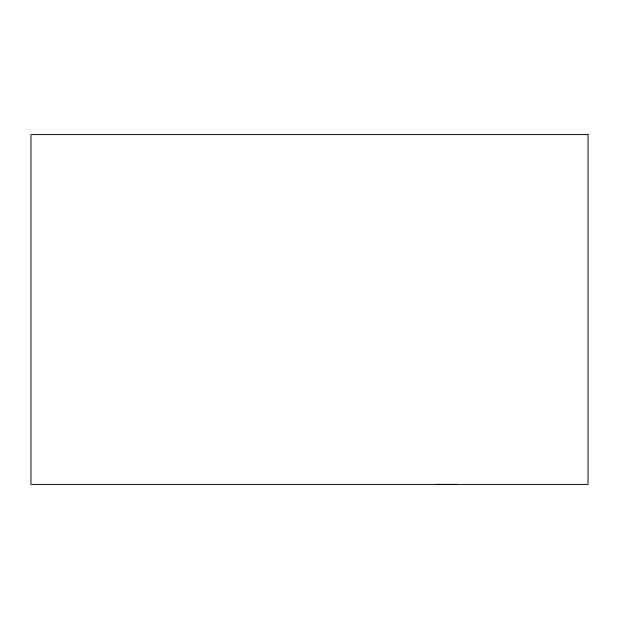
<?xml version="1.0" encoding="UTF-8"?>
<svg xmlns="http://www.w3.org/2000/svg" width="619" height="619" viewBox="0 0 619 619"><rect width="100%" height="100%" fill="white"/><g stroke="black" fill="none" stroke-linecap="round" stroke-linejoin="round"><path stroke-width="0.93" d="M436.511 484.406L456.861 484.422M588.05 134.578L30.95 134.578L30.95 484.406L588.05 484.406L588.05 134.578"/></g></svg>
